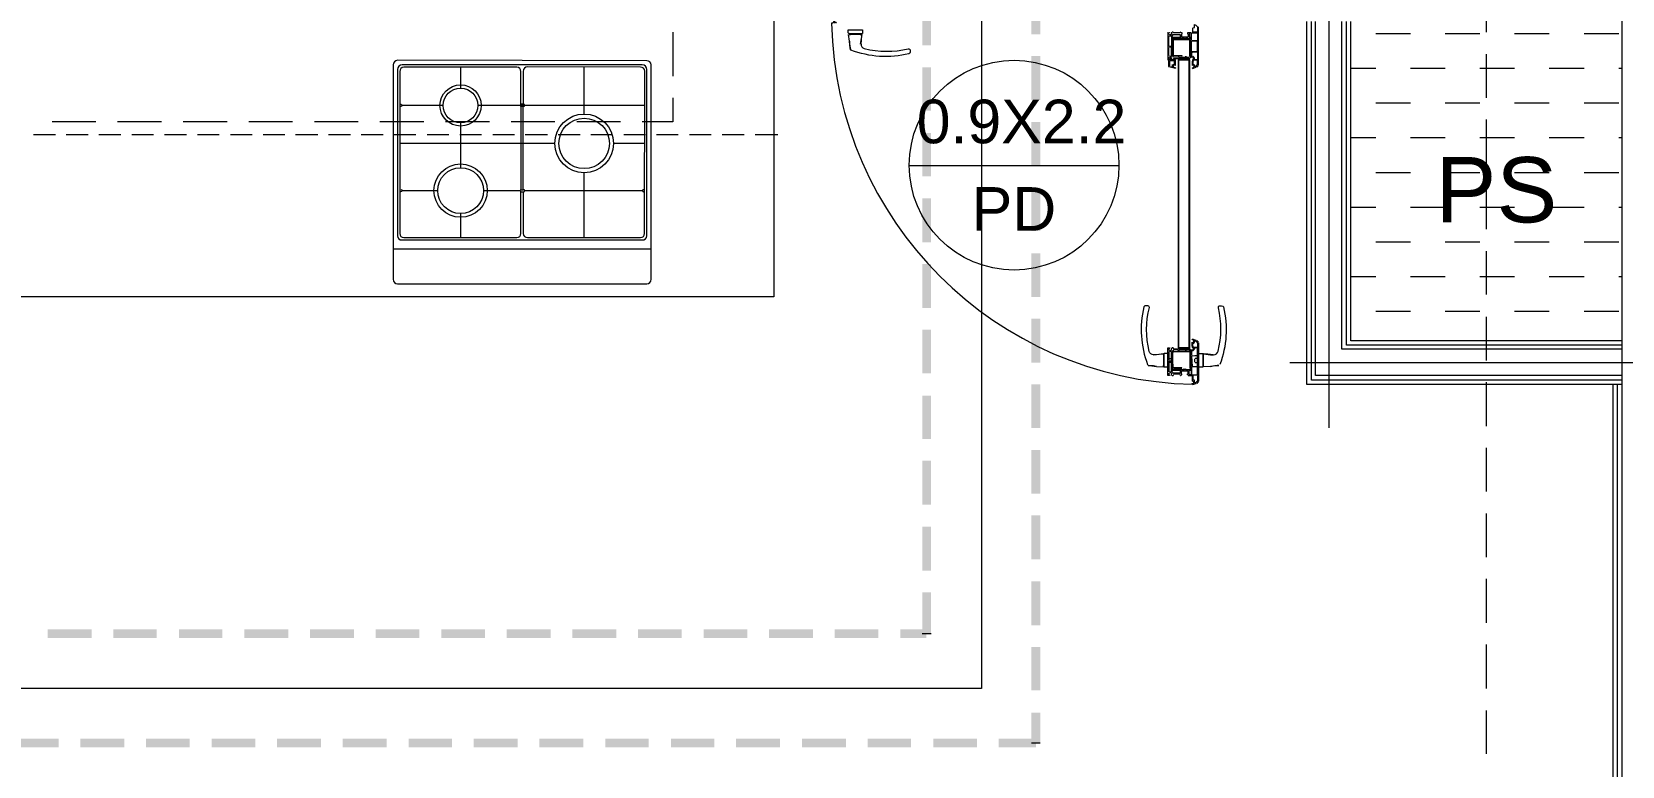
# Model space of a CAD drawing. Header units: millimetres. Extents: x 906 to 41302, y 848 to 28850.
# Drawn here: x 15988 to 19625, y 16279 to 17957 of the extents above; entities that cross this region are included whole.
import ezdxf

# ---------------------------------------------------------------- set-up
doc = ezdxf.new("R2010")
doc.units = ezdxf.units.MM
for name, color, linetype in [('PDF_A-FLOR-GRID', 7, 'Continuous'), ('PDF_A-WIN-IDEN', 7, 'Continuous'), ('PDF_X-단위세대$및$주동평면도$A-DOOR', 7, 'Continuous'), ('PDF_X-단위세대$및$주동평면도$A-FIN-INSL', 7, 'Continuous'), ('PDF_X-단위세대$및$주동평면도$A-FIN-INSL-HID', 7, 'Continuous'), ('PDF_X-단위세대$및$주동평면도$A-FLOR-FURN-FIX', 7, 'Continuous'), ('PDF_X-단위세대$및$주동평면도$A-ST-AXIS-CEN', 7, 'Continuous'), ('PDF_X-단위세대$및$주동평면도$A-ST-AXIS-CEN-SUB', 7, 'Continuous'), ('PDF_X-단위세대$및$주동평면도$A-WALL-DRY', 7, 'Continuous'), ('PDF_문자', 7, 'Continuous')]:
    doc.layers.add(name, color=color, linetype=linetype)
doc.styles.add('PDF Arial', font='arial.ttf')

msp = doc.modelspace()

# ---------------------------------------------------------------- linework, layer by layer
at = {"layer": 'PDF_A-FLOR-GRID', "lineweight": 5}
for points in [[(19061.7, 17953.6), (19141, 17953.6)], [(19220.4, 17953.6), (19299.8, 17953.6)], [(19379.2, 17953.6), (19458.5, 17953.6)], [(19537.9, 17953.6), (19617.3, 17953.6)], [(19004.5, 17874.2), (19061.7, 17874.2)], [(19141, 17874.2), (19220.4, 17874.2)], [(19299.8, 17874.2), (19379.2, 17874.2)], [(19458.5, 17874.2), (19537.9, 17874.2)], [(19617.3, 17874.2), (19624.7, 17874.2)], [(19061.7, 17794.8), (19141, 17794.8)], [(19220.4, 17794.8), (19299.8, 17794.8)], [(19379.2, 17794.8), (19458.5, 17794.8)], [(19537.9, 17794.8), (19617.3, 17794.8)], [(19004.5, 17715.5), (19061.7, 17715.5)], [(19141, 17715.5), (19220.4, 17715.5)], [(19299.8, 17715.5), (19379.2, 17715.5)], [(19458.5, 17715.5), (19537.9, 17715.5)], [(19617.3, 17715.5), (19624.7, 17715.5)], [(19061.7, 17636.1), (19141, 17636.1)], [(19220.4, 17636.1), (19299.8, 17636.1)], [(19379.2, 17636.1), (19458.5, 17636.1)], [(19537.9, 17636.1), (19617.3, 17636.1)], [(19004.5, 17556.7), (19061.7, 17556.7)], [(19141, 17556.7), (19220.4, 17556.7)], [(19299.8, 17556.7), (19379.2, 17556.7)], [(19458.5, 17556.7), (19537.9, 17556.7)], [(19617.3, 17556.7), (19624.7, 17556.7)], [(19061.7, 17477.3), (19141, 17477.3)], [(19220.4, 17477.3), (19299.8, 17477.3)], [(19379.2, 17477.3), (19458.5, 17477.3)], [(19537.9, 17477.3), (19617.3, 17477.3)], [(19004.5, 17398), (19061.7, 17398)], [(19141, 17398), (19220.4, 17398)], [(19299.8, 17398), (19379.2, 17398)], [(19458.5, 17398), (19537.9, 17398)], [(19617.3, 17398), (19624.7, 17398)], [(19061.7, 17318.6), (19141, 17318.6)], [(19220.4, 17318.6), (19299.8, 17318.6)], [(19379.2, 17318.6), (19458.5, 17318.6)], [(19537.9, 17318.6), (19617.3, 17318.6)]]:
    msp.add_lwpolyline(points, dxfattribs=at)
at = {"layer": 'PDF_A-WIN-IDEN', "lineweight": 13}
msp.add_lwpolyline([(17993.8, 17652), (18474.3, 17652)], dxfattribs=at)
msp.add_circle((18234.6, 17652.5), 239.7, dxfattribs=at)
at = {"layer": 'PDF_X-단위세대$및$주동평면도$A-DOOR', "lineweight": 5}
for points in [[(17826.6, 17979), (17828.7, 17977.9), (17828.7, 17977.9), (17827.6, 17977.9), (17826.6, 17977.9), (17824.5, 17979), (17822.3, 17976.9), (17824.5, 17979), (17825.1, 17980, 0.1084), (17821.3, 17980), (17822.3, 17981.1), (17821.3, 17979), (17819.2, 17976.9), (17817.1, 17976.9, 0.400381), (18642.8, 17151.6)], [(17884.8, 17929.7, 0.373567), (17892.1, 17919.2, 0.120468), (17992.4, 17918.5, -0.496768), (17997, 17914.4), (17997, 17910.2, -0.337816), (17994.1, 17907.1, -0.152184), (17861.4, 17915.5, -0.281934), (17860.5, 17916.9)]]:
    msp.add_lwpolyline(points, format="xyb", dxfattribs=at)
at = {"layer": 'PDF_X-단위세대$및$주동평면도$A-DOOR', "lineweight": 9}
for points in [[(18644.7, 17967.3), (18646.8, 17967.3), (18646.8, 17973.7), (18650, 17972.6), (18654.2, 17968.4), (18654.2, 17956.8), (18644.7, 17956.8)], [(18656.3, 17881.6), (18656.3, 17968.4)], [(18586.5, 17956.8), (18586.5, 17956.8)], [(18588.6, 17951.5), (18588.6, 17954.6)], [(18588.6, 17954.6), (18588.6, 17954.6)], [(18588.6, 17951.5), (18588.6, 17951.5)], [(18588.6, 17923.9), (18588.6, 17948.3)], [(18588.6, 17948.3), (18588.6, 17948.3)], [(18589.6, 17956.8), (18589.6, 17956.8)], [(18589.6, 17955.7), (18589.6, 17955.7)], [(18589.6, 17955.7), (18589.6, 17955.7)], [(18589.6, 17954.6), (18589.6, 17954.6)], [(18589.6, 17951.5), (18589.6, 17951.5)], [(18594.9, 17950.4), (18589.6, 17950.4)], [(18589.6, 17950.4), (18589.6, 17950.4)], [(18589.6, 17948.3), (18594.9, 17948.3), (18594.9, 17923.9), (18589.6, 17923.9)], [(18589.6, 17948.3), (18589.6, 17948.3)], [(18590.7, 17955.7), (18590.7, 17956.8)], [(18590.7, 17956.8), (18590.7, 17956.8)], [(18590.7, 17955.7), (18590.7, 17955.7)], [(18594.9, 17956.8), (18593.9, 17953.6), (18594.9, 17953.6)], [(18593.9, 17953.6), (18593.9, 17953.6)], [(18594.9, 17956.8), (18594.9, 17956.8)], [(18594.9, 17953.6), (18594.9, 17953.6)], [(18594.9, 17952.5), (18594.9, 17952.5)], [(18594.9, 17951.5), (18594.9, 17951.5)], [(18594.9, 17950.4), (18594.9, 17950.4)], [(18594.9, 17948.3), (18594.9, 17948.3)], [(18598.1, 17956.8), (18596, 17956.8)], [(18596, 17956.8), (18596, 17956.8)], [(18596, 17952.5), (18596, 17951.5)], [(18596, 17952.5), (18596, 17952.5)], [(18596, 17951.5), (18596, 17951.5)], [(18596, 17948.3), (18596, 17948.3)], [(18596, 17944.1), (18596, 17944.1)], [(18596, 17943), (18596, 17943)], [(18597, 17938.8), (18597, 17938.8)], [(18598.1, 17956.8), (18598.1, 17956.8)], [(18598.1, 17951.5), (18598.1, 17951.5)], [(18598.1, 17938.8), (18598.1, 17938.8)], [(18614, 17956.8), (18614, 17954.6), (18599.2, 17954.6), (18599.2, 17956.8)], [(18599.2, 17956.8), (18599.2, 17956.8)], [(18599.2, 17954.6), (18599.2, 17954.6)], [(18599.2, 17939.8), (18599.2, 17939.8)], [(18599.2, 17938.8), (18599.2, 17938.8)], [(18601.3, 17943), (18601.3, 17943)], [(18602.3, 17940.9), (18602.3, 17940.9)], [(18603.4, 17943), (18603.4, 17943)], [(18614, 17956.8), (18614, 17956.8)], [(18614, 17954.6), (18614, 17954.6)], [(18614, 17951.5), (18614, 17951.5)], [(18614, 17945.1), (18614, 17945.1)], [(18614, 17944.1), (18614, 17944.1)], [(18616.1, 17956.8), (18615, 17956.8)], [(18615, 17956.8), (18615, 17956.8)], [(18616.1, 17956.8), (18616.1, 17956.8)], [(18617.2, 17956.8), (18617.2, 17954.6), (18618.2, 17954.6), (18618.2, 17952.5), (18617.2, 17952.5), (18617.2, 17946.2), (18632, 17946.2)], [(18617.2, 17956.8), (18617.2, 17956.8)], [(18617.2, 17954.6), (18617.2, 17954.6)], [(18617.2, 17952.5), (18617.2, 17952.5)], [(18617.2, 17946.2), (18617.2, 17946.2)], [(18618.2, 17954.6), (18618.2, 17954.6)], [(18618.2, 17952.5), (18618.2, 17952.5)], [(18621.4, 17943), (18621.4, 17943)], [(18622.4, 17943), (18622.4, 17943)], [(18622.4, 17940.9), (18622.4, 17940.9)], [(18623.5, 17943), (18623.5, 17943)], [(18623.5, 17940.9), (18623.5, 17940.9)], [(18624.6, 17943), (18624.6, 17943)], [(18625.6, 17943), (18625.6, 17943)], [(18625.6, 17940.9), (18625.6, 17940.9)], [(18626.7, 17940.9), (18626.7, 17940.9)], [(18627.7, 17943), (18627.7, 17943)], [(18632, 17954.6), (18630.9, 17954.6), (18630.9, 17952.5), (18632, 17952.5)], [(18630.9, 17954.6), (18630.9, 17954.6)], [(18630.9, 17952.5), (18630.9, 17952.5)], [(18632, 17954.6), (18632, 17954.6)], [(18632, 17952.5), (18632, 17952.5)], [(18632, 17946.2), (18632, 17946.2)], [(18633, 17956.8), (18633, 17954.6)], [(18633, 17956.8), (18633, 17956.8)], [(18633, 17954.6), (18633, 17954.6)], [(18633, 17952.5), (18633, 17946.2)], [(18633, 17952.5), (18633, 17952.5)], [(18633, 17946.2), (18633, 17946.2)], [(18639.4, 17945.1), (18639.4, 17954.6), (18635.1, 17954.6), (18635.1, 17945.1)], [(18635.1, 17954.6), (18635.1, 17954.6)], [(18635.1, 17945.1), (18635.1, 17945.1)], [(18639.4, 17944.1), (18635.1, 17944.1)], [(18635.1, 17944.1), (18635.1, 17944.1)], [(18636.2, 17939.8), (18636.2, 17939.8)], [(18636.2, 17938.8), (18636.2, 17938.8)], [(18637.3, 17938.8), (18637.3, 17938.8)], [(18638.3, 17936.6), (18638.3, 17936.6)], [(18638.3, 17936.6), (18638.3, 17936.6)], [(18639.4, 17954.6), (18639.4, 17954.6)], [(18639.4, 17945.1), (18639.4, 17945.1)], [(18639.4, 17944.1), (18639.4, 17944.1)], [(18639.4, 17943), (18639.4, 17943)], [(18639.4, 17937.7), (18639.4, 17937.7)], [(18639.4, 17936.6), (18639.4, 17936.6)], [(18639.4, 17936.6), (18639.4, 17936.6)], [(18639.4, 17936.6), (18639.4, 17936.6)], [(18639.4, 17935.6), (18639.4, 17912.3)], [(18639.4, 17935.6), (18639.4, 17935.6)], [(18640.4, 17937.7), (18640.4, 17954.6)], [(18640.4, 17954.6), (18640.4, 17954.6)], [(18640.4, 17937.7), (18640.4, 17937.7)], [(18640.4, 17912.3), (18640.4, 17935.6)], [(18640.4, 17935.6), (18640.4, 17935.6)], [(18641.5, 17954.6), (18654.2, 17954.6), (18654.2, 17937.7)], [(18641.5, 17954.6), (18641.5, 17954.6)], [(18641.5, 17954.6), (18641.5, 17954.6)], [(18641.5, 17937.7), (18641.5, 17937.7)], [(18654.2, 17936.6), (18641.5, 17936.6)], [(18641.5, 17936.6), (18641.5, 17936.6)], [(18641.5, 17912.3), (18654.2, 17912.3), (18654.2, 17935.6), (18641.5, 17935.6)], [(18641.5, 17935.6), (18641.5, 17935.6)], [(18643.6, 17956.8), (18643.6, 17966.3)], [(18643.6, 17956.8), (18643.6, 17956.8)], [(18644.7, 17956.8), (18644.7, 17956.8)], [(18654.2, 17956.8), (18654.2, 17956.8)], [(18654.2, 17954.6), (18654.2, 17954.6)], [(18654.2, 17937.7), (18654.2, 17937.7)], [(18654.2, 17936.6), (18654.2, 17936.6)], [(18654.2, 17935.6), (18654.2, 17935.6)], [(18588.6, 17923.9), (18588.6, 17923.9)], [(18588.6, 17902.8), (18588.6, 17921.8)], [(18588.6, 17921.8), (18588.6, 17921.8)], [(18588.6, 17902.8), (18588.6, 17902.8)], [(18588.6, 17899.6), (18588.6, 17899.6)], [(18588.6, 17895.4), (18588.6, 17895.4)], [(18589.6, 17923.9), (18589.6, 17923.9)], [(18589.6, 17922.9), (18594.9, 17922.9)], [(18589.6, 17922.9), (18589.6, 17922.9)], [(18589.6, 17921.8), (18589.6, 17921.8)], [(18589.6, 17901.7), (18594.9, 17901.7), (18594.9, 17921.8)], [(18589.6, 17902.8), (18589.6, 17902.8)], [(18589.6, 17901.7), (18589.6, 17901.7)], [(18589.6, 17899.6), (18589.6, 17899.6)], [(18589.6, 17895.4), (18589.6, 17895.4)], [(18589.6, 17894.3), (18589.6, 17894.3)], [(18590.7, 17894.3), (18590.7, 17894.3)], [(18593.9, 17899.6), (18593.9, 17899.6)], [(18593.9, 17898.5), (18593.9, 17898.5)], [(18593.9, 17897.5), (18593.9, 17897.5)], [(18593.9, 17897.5), (18593.9, 17897.5)], [(18593.9, 17896.4), (18593.9, 17896.4)], [(18594.9, 17923.9), (18594.9, 17923.9)], [(18594.9, 17923.9), (18594.9, 17923.9)], [(18594.9, 17922.9), (18594.9, 17922.9)], [(18594.9, 17921.8), (18594.9, 17921.8)], [(18594.9, 17901.7), (18594.9, 17901.7)], [(18594.9, 17899.6), (18594.9, 17899.6)], [(18594.9, 17898.5), (18594.9, 17898.5)], [(18594.9, 17898.5), (18594.9, 17898.5)], [(18594.9, 17897.5), (18594.9, 17897.5)], [(18596, 17923.9), (18596, 17923.9)], [(18596, 17922.9), (18596, 17922.9)], [(18596, 17921.8), (18596, 17921.8)], [(18596, 17901.7), (18596, 17901.7)], [(18596, 17898.5), (18596, 17898.5)], [(18596, 17898.5), (18596, 17898.5)], [(18597, 17923.9), (18597, 17923.9)], [(18597, 17922.9), (18597, 17922.9)], [(18597, 17903.8), (18597, 17903.8)], [(18598.1, 17903.8), (18598.1, 17903.8)], [(18598.1, 17898.5), (18598.1, 17898.5)], [(18599.2, 17903.8), (18599.2, 17903.8)], [(18599.2, 17902.8), (18599.2, 17902.8)], [(18599.2, 17901.7), (18599.2, 17901.7)], [(18599.2, 17896.4), (18599.2, 17896.4)], [(18609.7, 17898.5), (18609.7, 17898.5)], [(18610.8, 17901.7), (18610.8, 17901.7)], [(18611.9, 17898.5), (18611.9, 17898.5)], [(18616.1, 17896.4), (18616.1, 17896.4)], [(18617.2, 17896.4), (18617.2, 17896.4)], [(18618.2, 17902.8), (18618.2, 17902.8)], [(18626.7, 17898.5), (18626.7, 17898.5)], [(18627.7, 17901.7), (18627.7, 17901.7)], [(18627.7, 17898.5), (18627.7, 17898.5)], [(18634.1, 17896.4), (18634.1, 17896.4)], [(18635.1, 17898.5), (18635.1, 17898.5)], [(18636.2, 17901.7), (18636.2, 17901.7)], [(18637.3, 17901.7), (18637.3, 17901.7)], [(18637.3, 17897.5), (18637.3, 17897.5)], [(18638.3, 17912.3), (18638.3, 17911.2)], [(18638.3, 17912.3), (18638.3, 17912.3)], [(18638.3, 17911.2), (18638.3, 17911.2)], [(18639.4, 17912.3), (18639.4, 17912.3)], [(18639.4, 17911.2), (18639.4, 17911.2)], [(18639.4, 17901.7), (18639.4, 17901.7)], [(18640.4, 17912.3), (18640.4, 17912.3)], [(18640.4, 17911.2), (18640.4, 17911.2)], [(18640.4, 17901.7), (18640.4, 17901.7)], [(18641.5, 17912.3), (18641.5, 17912.3)], [(18641.5, 17911.2), (18641.5, 17911.2)], [(18643.6, 17896.4), (18643.6, 17896.4)], [(18643.6, 17894.3), (18643.6, 17894.3)], [(18645.7, 17897.5), (18645.7, 17897.5)], [(18654.2, 17912.3), (18654.2, 17912.3)], [(18654.2, 17911.2), (18654.2, 17911.2)], [(18586.5, 17893.3), (18586.5, 17893.3)], [(18587.5, 17893.3), (18587.5, 17893.3)], [(18603.4, 17873.1), (18588.6, 17877.4)], [(18589.6, 17893.3), (18589.6, 17893.3)], [(18589.6, 17893.3), (18589.6, 17893.3)], [(18589.6, 17890.1), (18589.6, 17890.1)], [(18589.6, 17879.5), (18589.6, 17879.5)], [(18590.7, 17893.3), (18590.7, 17893.3)], [(18590.7, 17893.3), (18590.7, 17893.3)], [(18594.9, 17893.3), (18594.9, 17893.3)], [(18601.3, 17883.7), (18601.3, 17891.1), (18594.9, 17891.1)], [(18596, 17893.3), (18596, 17893.3)], [(18597, 17877.4), (18597, 17877.4)], [(18598.1, 17893.3), (18598.1, 17893.3)], [(18598.1, 17893.3), (18598.1, 17893.3)], [(18598.1, 17882.7), (18601.3, 17882.7)], [(18598.1, 17882.7), (18598.1, 17882.7)], [(18599.2, 17893.3), (18599.2, 17893.3)], [(18599.2, 17880.6), (18599.2, 17880.6)], [(18599.2, 17876.3), (18599.2, 17876.3)], [(18601.3, 17883.7), (18601.3, 17883.7)], [(18602.3, 17881.6), (18602.3, 17881.6)], [(18602.3, 17880.6), (18602.3, 17880.6)], [(18602.3, 17880.6), (18602.3, 17880.6)], [(18602.3, 17876.3), (18602.3, 17876.3)], [(18602.3, 17875.3), (18602.3, 17875.3)], [(18602.3, 17875.3), (18602.3, 17875.3)], [(18603.4, 17875.3), (18603.4, 17874.2)], [(18603.4, 17874.2), (18603.4, 17874.2)], [(18641.5, 17889), (18641.5, 17889)], [(18641.5, 17880.6), (18641.5, 17880.6)], [(18641.5, 17875.3), (18641.5, 17874.2)], [(18641.5, 17875.3), (18641.5, 17875.3)], [(18641.5, 17874.2), (18641.5, 17874.2)], [(18642.6, 17880.6), (18642.6, 17880.6)], [(18642.6, 17880.6), (18642.6, 17880.6)], [(18642.6, 17879.5), (18642.6, 17879.5)], [(18642.6, 17876.3), (18642.6, 17876.3)], [(18642.6, 17873.1), (18651, 17876.3)], [(18642.6, 17876.3), (18642.6, 17876.3)], [(18642.6, 17875.3), (18642.6, 17875.3)], [(18642.6, 17874.2), (18642.6, 17874.2)], [(18642.6, 17873.1), (18642.6, 17873.1)], [(18643.6, 17889), (18643.6, 17889)], [(18643.6, 17882.7), (18643.6, 17882.7)], [(18643.6, 17881.6), (18644.7, 17881.6)], [(18643.6, 17881.6), (18643.6, 17881.6)], [(18643.6, 17880.6), (18643.6, 17880.6)], [(18645.7, 17876.3), (18643.6, 17875.3)], [(18643.6, 17875.3), (18643.6, 17875.3)], [(18644.7, 17892.2), (18644.7, 17892.2)], [(18644.7, 17882.7), (18644.7, 17882.7)], [(18644.7, 17881.6), (18644.7, 17881.6)], [(18644.7, 17880.6), (18644.7, 17880.6)], [(18644.7, 17877.4), (18644.7, 17877.4)], [(18645.7, 17893.3), (18645.7, 17893.3)], [(18645.7, 17880.6), (18645.7, 17877.4)], [(18645.7, 17880.6), (18645.7, 17880.6)], [(18645.7, 17877.4), (18645.7, 17877.4)], [(18645.7, 17876.3), (18645.7, 17876.3)], [(18646.8, 17880.6), (18646.8, 17880.6)], [(18646.8, 17877.4), (18646.8, 17877.4)], [(18650, 17877.4), (18650, 17877.4)], [(18651, 17876.3), (18651, 17876.3)], [(18652.1, 17876.3), (18656.3, 17880.6)], [(18652.1, 17876.3), (18652.1, 17876.3)], [(18654.2, 17893.3), (18654.2, 17893.3)], [(18654.2, 17892.2), (18654.2, 17892.2)], [(18654.2, 17891.1), (18654.2, 17891.1)], [(18654.2, 17882.7), (18654.2, 17882.7)], [(18655.3, 17881.6), (18655.3, 17881.6)], [(18656.3, 17881.6), (18656.3, 17881.6)], [(18656.3, 17880.6), (18656.3, 17880.6)], [(18641.5, 17253), (18641.5, 17254)], [(18641.5, 17254), (18641.5, 17254)], [(18641.5, 17253), (18641.5, 17253)], [(18643.6, 17233.9), (18641.5, 17239.2), (18641.5, 17247.7)], [(18641.5, 17247.7), (18641.5, 17247.7)], [(18641.5, 17239.2), (18641.5, 17239.2)], [(18651, 17251.9), (18642.6, 17255.1)], [(18642.6, 17255.1), (18642.6, 17255.1)], [(18642.6, 17254), (18642.6, 17254)], [(18642.6, 17253), (18642.6, 17253)], [(18642.6, 17251.9), (18642.6, 17251.9)], [(18642.6, 17251.9), (18642.6, 17251.9)], [(18642.6, 17248.7), (18642.6, 17248.7)], [(18642.6, 17247.7), (18642.6, 17247.7)], [(18642.6, 17247.7), (18642.6, 17247.7)], [(18645.7, 17247.7), (18645.7, 17251.9), (18643.6, 17253)], [(18643.6, 17253), (18643.6, 17253)], [(18643.6, 17247.7), (18643.6, 17247.7)], [(18643.6, 17246.6), (18644.7, 17246.6)], [(18643.6, 17246.6), (18643.6, 17246.6)], [(18643.6, 17245.6), (18643.6, 17245.6)], [(18643.6, 17239.2), (18643.6, 17239.2)], [(18644.7, 17251.9), (18644.7, 17251.9)], [(18644.7, 17247.7), (18644.7, 17247.7)], [(18644.7, 17246.6), (18644.7, 17246.6)], [(18644.7, 17245.6), (18644.7, 17245.6)], [(18645.7, 17251.9), (18645.7, 17251.9)], [(18645.7, 17247.7), (18645.7, 17247.7)], [(18646.8, 17250.8), (18646.8, 17250.8)], [(18646.8, 17247.7), (18646.8, 17247.7)], [(18650, 17250.8), (18650, 17250.8)], [(18651, 17251.9), (18651, 17251.9)], [(18652.1, 17251.9), (18656.3, 17247.7)], [(18652.1, 17251.9), (18652.1, 17251.9)], [(18654.2, 17245.6), (18654.2, 17245.6)], [(18655.3, 17246.6), (18655.3, 17246.6)], [(18656.3, 17247.7), (18656.3, 17247.7)], [(18656.3, 17246.6), (18656.3, 17159.8)], [(18656.3, 17246.6), (18656.3, 17246.6)], [(18552.6, 17219.1), (18566.4, 17220.2), (18575.9, 17221.2), (18575.9, 17217)], [(18589.6, 17171.5), (18586.5, 17171.5), (18586.5, 17235), (18589.6, 17235)], [(18586.5, 17235), (18586.5, 17235)], [(18586.5, 17210.6), (18593.9, 17210.6)], [(18588.6, 17232.9), (18588.6, 17228.6)], [(18588.6, 17232.9), (18588.6, 17232.9)], [(18588.6, 17228.6), (18588.6, 17228.6)], [(18588.6, 17226.5), (18588.6, 17206.4)], [(18588.6, 17226.5), (18588.6, 17226.5)], [(18588.6, 17206.4), (18588.6, 17206.4)], [(18588.6, 17204.3), (18588.6, 17179.9)], [(18588.6, 17204.3), (18588.6, 17204.3)], [(18589.6, 17235), (18589.6, 17235)], [(18589.6, 17232.9), (18589.6, 17233.9)], [(18589.6, 17233.9), (18589.6, 17233.9)], [(18589.6, 17232.9), (18589.6, 17232.9)], [(18589.6, 17228.6), (18594.9, 17228.6)], [(18589.6, 17228.6), (18589.6, 17228.6)], [(18594.9, 17206.4), (18594.9, 17226.5), (18589.6, 17226.5)], [(18589.6, 17226.5), (18589.6, 17226.5)], [(18589.6, 17206.4), (18589.6, 17206.4)], [(18589.6, 17205.3), (18594.9, 17205.3)], [(18589.6, 17205.3), (18589.6, 17205.3)], [(18589.6, 17179.9), (18594.9, 17179.9), (18594.9, 17204.3), (18589.6, 17204.3)], [(18589.6, 17204.3), (18589.6, 17204.3)], [(18589.6, 17204.3), (18589.6, 17204.3)], [(18590.7, 17235), (18590.7, 17233.9)], [(18590.7, 17235), (18590.7, 17235)], [(18590.7, 17233.9), (18590.7, 17233.9)], [(18594.9, 17235), (18593.9, 17230.7), (18594.9, 17230.7)], [(18593.9, 17230.7), (18593.9, 17230.7)], [(18593.9, 17209.6), (18593.9, 17209.6)], [(18594.9, 17235), (18594.9, 17235)], [(18594.9, 17230.7), (18594.9, 17230.7)], [(18594.9, 17229.7), (18594.9, 17229.7)], [(18594.9, 17229.7), (18594.9, 17229.7)], [(18594.9, 17228.6), (18594.9, 17228.6)], [(18594.9, 17226.5), (18594.9, 17226.5)], [(18594.9, 17202.2), (18594.9, 17203.2), (18594.9, 17208.5), (18594.9, 17209.6)], [(18594.9, 17206.4), (18594.9, 17206.4)], [(18594.9, 17205.3), (18594.9, 17205.3)], [(18594.9, 17204.3), (18594.9, 17204.3)], [(18598.1, 17235), (18596, 17235)], [(18596, 17235), (18596, 17235)], [(18596, 17229.7), (18596, 17229.7)], [(18596, 17229.7), (18596, 17229.7)], [(18596, 17226.5), (18596, 17226.5)], [(18596, 17206.4), (18596, 17206.4)], [(18596, 17205.3), (18596, 17205.3)], [(18596, 17204.3), (18596, 17204.3)], [(18597, 17224.4), (18597, 17224.4)], [(18597, 17205.3), (18597, 17205.3)], [(18597, 17204.3), (18597, 17204.3)], [(18598.1, 17235), (18598.1, 17235)], [(18598.1, 17229.7), (18598.1, 17229.7)], [(18598.1, 17224.4), (18598.1, 17224.4)], [(18599.2, 17235), (18599.2, 17235)], [(18599.2, 17232.9), (18599.2, 17232.9)], [(18599.2, 17231.8), (18599.2, 17231.8)], [(18599.2, 17226.5), (18599.2, 17226.5)], [(18599.2, 17225.4), (18599.2, 17225.4)], [(18599.2, 17224.4), (18599.2, 17224.4)], [(18609.7, 17229.7), (18609.7, 17229.7)], [(18610.8, 17227.6), (18610.8, 17227.6)], [(18611.9, 17229.7), (18611.9, 17229.7)], [(18616.1, 17231.8), (18616.1, 17231.8)], [(18617.2, 17231.8), (18617.2, 17231.8)], [(18626.7, 17229.7), (18626.7, 17229.7)], [(18627.7, 17229.7), (18627.7, 17229.7)], [(18627.7, 17227.6), (18627.7, 17227.6)], [(18634.1, 17231.8), (18634.1, 17231.8)], [(18635.1, 17229.7), (18635.1, 17229.7)], [(18636.2, 17226.5), (18636.2, 17226.5)], [(18636.2, 17225.4), (18636.2, 17225.4)], [(18636.2, 17224.4), (18636.2, 17224.4)], [(18637.3, 17230.7), (18637.3, 17230.7)], [(18637.3, 17224.4), (18637.3, 17224.4)], [(18638.3, 17217), (18638.3, 17217)], [(18638.3, 17215.9), (18638.3, 17215.9)], [(18639.4, 17227.6), (18639.4, 17227.6)], [(18639.4, 17217), (18639.4, 17217)], [(18639.4, 17215.9), (18639.4, 17215.9)], [(18640.4, 17227.6), (18640.4, 17227.6)], [(18640.4, 17218), (18640.4, 17218)], [(18640.4, 17215.9), (18640.4, 17215.9)], [(18641.5, 17218), (18641.5, 17218)], [(18641.5, 17217), (18641.5, 17217)], [(18641.5, 17215.9), (18641.5, 17215.9)], [(18643.6, 17233.9), (18643.6, 17233.9)], [(18643.6, 17231.8), (18643.6, 17231.8)], [(18644.7, 17236), (18644.7, 17236)], [(18645.7, 17235), (18645.7, 17235)], [(18645.7, 17230.7), (18645.7, 17230.7)], [(18647.8, 17202.2), (18647.8, 17203.2), (18647.8, 17208.5), (18647.8, 17209.6)], [(18656.3, 17210.6), (18648.9, 17210.6)], [(18648.9, 17209.6), (18648.9, 17209.6)], [(18654.2, 17237.1), (18654.2, 17237.1)], [(18654.2, 17237.1), (18654.2, 17237.1)], [(18654.2, 17236), (18654.2, 17236)], [(18654.2, 17235), (18654.2, 17235)], [(18654.2, 17218), (18654.2, 17218)], [(18654.2, 17217), (18654.2, 17217)], [(18654.2, 17215.9), (18654.2, 17215.9)], [(18666.9, 17194.8), (18666.9, 17217)], [(18560, 17192.6), (18553.7, 17193.7), (18541, 17194.8), (18544.1, 17194.8), (18560, 17192.6), (18575.9, 17191.6), (18575.9, 17194.8)], [(18575.9, 17191.6), (18575.9, 17194.8), (18576.9, 17194.8)], [(18575.9, 17191.6), (18575.9, 17191.6)], [(18575.9, 17191.6), (18575.9, 17191.6)], [(18593.9, 17201.1), (18586.5, 17201.1)], [(18586.5, 17171.5), (18586.5, 17171.5)], [(18588.6, 17179.9), (18588.6, 17179.9)], [(18588.6, 17176.8), (18588.6, 17173.6)], [(18588.6, 17176.8), (18588.6, 17176.8)], [(18588.6, 17173.6), (18588.6, 17173.6)], [(18589.6, 17179.9), (18589.6, 17179.9)], [(18594.9, 17177.8), (18589.6, 17177.8)], [(18589.6, 17177.8), (18589.6, 17177.8)], [(18589.6, 17176.8), (18589.6, 17176.8)], [(18589.6, 17172.5), (18589.6, 17173.6)], [(18589.6, 17173.6), (18589.6, 17173.6)], [(18589.6, 17172.5), (18589.6, 17172.5)], [(18589.6, 17171.5), (18589.6, 17171.5)], [(18590.7, 17172.5), (18590.7, 17171.5)], [(18590.7, 17172.5), (18590.7, 17172.5)], [(18590.7, 17171.5), (18590.7, 17171.5)], [(18593.9, 17202.2), (18593.9, 17202.2)], [(18594.9, 17174.6), (18593.9, 17174.6), (18594.9, 17171.5)], [(18593.9, 17174.6), (18593.9, 17174.6)], [(18594.9, 17179.9), (18594.9, 17179.9)], [(18594.9, 17177.8), (18594.9, 17177.8)], [(18594.9, 17176.8), (18594.9, 17176.8)], [(18594.9, 17175.7), (18594.9, 17175.7)], [(18594.9, 17174.6), (18594.9, 17174.6)], [(18594.9, 17171.5), (18594.9, 17171.5)], [(18596, 17185.2), (18596, 17185.2)], [(18596, 17184.2), (18596, 17184.2)], [(18596, 17179.9), (18596, 17179.9)], [(18596, 17175.7), (18596, 17176.8)], [(18596, 17176.8), (18596, 17176.8)], [(18596, 17175.7), (18596, 17175.7)], [(18596, 17171.5), (18598.1, 17171.5)], [(18596, 17171.5), (18596, 17171.5)], [(18597, 17189.5), (18597, 17189.5)], [(18598.1, 17189.5), (18598.1, 17189.5)], [(18598.1, 17176.8), (18598.1, 17176.8)], [(18598.1, 17171.5), (18598.1, 17171.5)], [(18599.2, 17189.5), (18599.2, 17189.5)], [(18599.2, 17188.4), (18599.2, 17188.4)], [(18614, 17174.6), (18599.2, 17174.6)], [(18599.2, 17174.6), (18599.2, 17174.6)], [(18599.2, 17171.5), (18599.2, 17173.6)], [(18599.2, 17173.6), (18599.2, 17173.6)], [(18599.2, 17171.5), (18599.2, 17171.5)], [(18601.3, 17185.2), (18601.3, 17185.2)], [(18602.3, 17187.3), (18602.3, 17187.3)], [(18603.4, 17185.2), (18603.4, 17185.2)], [(18614, 17184.2), (18614, 17184.2)], [(18614, 17176.8), (18614, 17176.8)], [(18614, 17174.6), (18614, 17174.6)], [(18614, 17173.6), (18614, 17171.5)], [(18614, 17173.6), (18614, 17173.6)], [(18614, 17171.5), (18614, 17171.5)], [(18615, 17171.5), (18616.1, 17171.5)], [(18615, 17171.5), (18615, 17171.5)], [(18616.1, 17171.5), (18616.1, 17171.5)], [(18617.2, 17171.5), (18617.2, 17173.6), (18618.2, 17173.6), (18618.2, 17175.7), (18617.2, 17175.7), (18617.2, 17182.1), (18632, 17182.1)], [(18617.2, 17182.1), (18617.2, 17182.1)], [(18617.2, 17175.7), (18617.2, 17175.7)], [(18617.2, 17173.6), (18617.2, 17173.6)], [(18617.2, 17171.5), (18617.2, 17171.5)], [(18618.2, 17189.5), (18618.2, 17189.5)], [(18618.2, 17175.7), (18618.2, 17175.7)], [(18618.2, 17173.6), (18618.2, 17173.6)], [(18621.4, 17185.2), (18621.4, 17185.2)], [(18622.4, 17187.3), (18622.4, 17187.3)], [(18622.4, 17185.2), (18622.4, 17185.2)], [(18623.5, 17187.3), (18623.5, 17187.3)], [(18623.5, 17185.2), (18623.5, 17185.2)], [(18624.6, 17185.2), (18624.6, 17185.2)], [(18625.6, 17187.3), (18625.6, 17187.3)], [(18625.6, 17185.2), (18625.6, 17185.2)], [(18626.7, 17187.3), (18626.7, 17187.3)], [(18627.7, 17185.2), (18627.7, 17185.2)], [(18632, 17173.6), (18630.9, 17173.6), (18630.9, 17175.7), (18632, 17175.7)], [(18630.9, 17175.7), (18630.9, 17175.7)], [(18630.9, 17173.6), (18630.9, 17173.6)], [(18632, 17182.1), (18632, 17182.1)], [(18632, 17175.7), (18632, 17175.7)], [(18632, 17173.6), (18632, 17173.6)], [(18633, 17175.7), (18633, 17182.1)], [(18633, 17182.1), (18633, 17182.1)], [(18633, 17175.7), (18633, 17175.7)], [(18633, 17173.6), (18633, 17171.5), (18641.5, 17171.5)], [(18633, 17173.6), (18633, 17173.6)], [(18633, 17171.5), (18633, 17171.5)], [(18635.1, 17184.2), (18635.1, 17184.2)], [(18635.1, 17173.6), (18635.1, 17173.6)], [(18636.2, 17188.4), (18636.2, 17188.4)], [(18637.3, 17188.4), (18637.3, 17188.4)], [(18638.3, 17191.6), (18638.3, 17191.6)], [(18638.3, 17191.6), (18638.3, 17191.6)], [(18639.4, 17192.6), (18639.4, 17192.6)], [(18639.4, 17191.6), (18639.4, 17191.6)], [(18639.4, 17191.6), (18639.4, 17191.6)], [(18639.4, 17185.2), (18639.4, 17185.2)], [(18639.4, 17184.2), (18639.4, 17184.2)], [(18639.4, 17173.6), (18639.4, 17173.6)], [(18640.4, 17192.6), (18640.4, 17192.6)], [(18640.4, 17190.5), (18640.4, 17173.6)], [(18640.4, 17190.5), (18640.4, 17190.5)], [(18640.4, 17173.6), (18640.4, 17173.6)], [(18641.5, 17192.6), (18641.5, 17192.6)], [(18654.2, 17191.6), (18641.5, 17191.6)], [(18641.5, 17191.6), (18641.5, 17191.6)], [(18641.5, 17173.6), (18654.2, 17173.6), (18654.2, 17190.5)], [(18641.5, 17190.5), (18641.5, 17190.5)], [(18641.5, 17173.6), (18641.5, 17173.6)], [(18641.5, 17171.5), (18641.5, 17171.5)], [(18641.5, 17170.4), (18641.5, 17158.8)], [(18641.5, 17170.4), (18641.5, 17170.4)], [(18643.6, 17171.5), (18643.6, 17161.9)], [(18643.6, 17171.5), (18643.6, 17171.5)], [(18654.2, 17172.5), (18644.7, 17172.5)], [(18644.7, 17172.5), (18644.7, 17172.5)], [(18654.2, 17171.5), (18654.2, 17159.8), (18650, 17155.6), (18646.8, 17154.5), (18646.8, 17160.9), (18644.7, 17160.9)], [(18644.7, 17171.5), (18644.7, 17171.5)], [(18648.9, 17202.2), (18648.9, 17202.2)], [(18648.9, 17201.1), (18656.3, 17201.1)], [(18654.2, 17192.6), (18654.2, 17192.6)], [(18654.2, 17191.6), (18654.2, 17191.6)], [(18654.2, 17190.5), (18654.2, 17190.5)], [(18654.2, 17173.6), (18654.2, 17173.6)], [(18654.2, 17173.6), (18654.2, 17173.6)], [(18654.2, 17172.5), (18654.2, 17172.5)], [(18654.2, 17171.5), (18654.2, 17171.5)], [(18683.8, 17192.6), (18690.2, 17193.7), (18702.9, 17194.8), (18698.6, 17194.8), (18683.8, 17192.6), (18668, 17191.6)], [(18668, 17191.6), (18668, 17191.6)], [(18668, 17191.6), (18668, 17191.6)], [(18668, 17191.6), (18668, 17191.6)], [(18641.5, 17158.8), (18641.5, 17158.8)], [(18641.5, 17151.4), (18641.5, 17153.5)], [(18641.5, 17153.5), (18641.5, 17153.5)], [(18641.5, 17151.4), (18641.5, 17151.4)], [(18642.6, 17158.8), (18642.6, 17157.7)], [(18642.6, 17158.8), (18642.6, 17158.8)], [(18642.6, 17157.7), (18642.6, 17157.7)], [(18642.6, 17153.5), (18642.6, 17154.5)], [(18642.6, 17154.5), (18642.6, 17154.5)], [(18642.6, 17151.4), (18651, 17153.5)], [(18642.6, 17153.5), (18642.6, 17153.5)], [(18642.6, 17151.4), (18642.6, 17151.4)], [(18643.6, 17161.9), (18643.6, 17161.9)], [(18643.6, 17158.8), (18644.7, 17158.8)], [(18643.6, 17153.5), (18645.7, 17154.5), (18645.7, 17158.8)], [(18643.6, 17158.8), (18643.6, 17158.8)], [(18643.6, 17153.5), (18643.6, 17153.5)], [(18644.7, 17161.9), (18644.7, 17161.9)], [(18644.7, 17160.9), (18644.7, 17160.9)], [(18644.7, 17158.8), (18644.7, 17158.8)], [(18644.7, 17154.5), (18644.7, 17154.5)], [(18645.7, 17158.8), (18645.7, 17158.8)], [(18645.7, 17154.5), (18645.7, 17154.5)], [(18646.8, 17160.9), (18646.8, 17160.9)], [(18646.8, 17154.5), (18646.8, 17154.5)], [(18650, 17155.6), (18650, 17155.6)], [(18651, 17154.5), (18651, 17154.5)], [(18651, 17153.5), (18651, 17153.5)], [(18656.3, 17158.8), (18652.1, 17153.5)], [(18652.1, 17153.5), (18652.1, 17153.5)], [(18654.2, 17159.8), (18654.2, 17159.8)], [(18655.3, 17159.8), (18655.3, 17159.8)], [(18656.3, 17159.8), (18656.3, 17159.8)], [(18656.3, 17158.8), (18656.3, 17158.8)]]:
    msp.add_lwpolyline(points, dxfattribs=at)
at = {"layer": 'PDF_X-단위세대$및$주동평면도$A-DOOR', "lineweight": 5}
msp.add_lwpolyline([(17885.8, 17952.5), (17857.8, 17953.6, -0.414215), (17855.2, 17954.6), (17855.2, 17962), (17888, 17962), (17888, 17954.6, -0.414215)], format="xyb", close=True, dxfattribs=at)
for points in [[(17858.3, 17935.6), (17858.3, 17929.2), (17860.4, 17916.5), (17859.4, 17919.7), (17858.3, 17935.6), (17856.2, 17951.5)], [(17856.2, 17951.5), (17856.2, 17951.5)], [(17857.3, 17951.5), (17860.4, 17951.5)], [(17857.3, 17951.5), (17857.3, 17951.5)], [(17882.7, 17951.5), (17885.8, 17951.5), (17884.8, 17935.6), (17883.7, 17929.2), (17885.8, 17941.9), (17886.9, 17951.5)]]:
    msp.add_lwpolyline(points, dxfattribs=at)
msp.add_lwpolyline([(17860.4, 17952.5), (17882.7, 17952.5), (17882.7, 17951.5), (17860.4, 17951.5)], close=True, dxfattribs=at)
at = {"layer": 'PDF_X-단위세대$및$주동평면도$A-DOOR', "lineweight": 9}
for points in [[(18586.5, 17956.8), (18586.5, 17893.3), (18589.6, 17893.3), (18588.6, 17893.3), (18587.5, 17893.3), (18587.5, 17878.4, 0.363981), (18589.6, 17878.4), (18597, 17877.4), (18597, 17882.7)], [(18596.6, 17948.5, 0.326664), (18598.1, 17951.5), (18614, 17951.5), (18614, 17944.1), (18596, 17944.1), (18596.6, 17948.5)], [(18635.1, 17898.5), (18627.7, 17898.5), (18627.7, 17901.7), (18626.7, 17898.5), (18611.9, 17898.5), (18610.8, 17901.7), (18609.7, 17898.5), (18599.2, 17899.1, 0.326664), (18596, 17901.7), (18596, 17922.9), (18597, 17923.9), (18596, 17923.9), (18596, 17943), (18601.3, 17943), (18602.3, 17940.9), (18603.4, 17943), (18622.4, 17943), (18622.4, 17940.9), (18623.5, 17940.9), (18624.6, 17943), (18625.6, 17943), (18625.6, 17940.9), (18626.7, 17940.9), (18627.7, 17943), (18639.4, 17943), (18639.4, 17937.7)], [(18599.2, 17902.8), (18618.2, 17902.8), (18618.2, 17901.7), (18599.7, 17902.8, -0.414215), (18597, 17903.8), (18597, 17938.8, -0.414215), (18599.2, 17939.8), (18636.2, 17939.8, -0.414215), (18637.3, 17938.8), (18637.3, 17901.7), (18636.2, 17901.7), (18636.2, 17938.8), (18598.1, 17938.8), (18598.1, 17903.8)], [(18602.3, 17876.3), (18602.3, 17875.3), (18599.2, 17876.3), (18599.2, 17881.6), (18602.3, 17881.6), (18603.4, 17880.6), (18603.4, 17893.3), (18594.9, 17893.3), (18593.9, 17894.3), (18592.8, 17897, -0.238117), (18590.7, 17893.3), (18589.6, 17894.3), (18588.6, 17895.4), (18589.6, 17899.6), (18594.9, 17899.6, 0.414215), (18591.8, 17897.5), (18591.8, 17896.4)], [(18594.9, 17897.5), (18593.9, 17897.5), (18594.9, 17893.3, -0.217441), (18593.5, 17893.1, -0.290021), (18589.6, 17890.1), (18589.6, 17879.5)], [(18596, 17893.3), (18599.2, 17893.3), (18599.2, 17896.4), (18616.1, 17896.4), (18617.2, 17896.4), (18634.1, 17896.4, 0.174777), (18637.9, 17898.8, -0.515162), (18644.3, 17897.5, -0.217671), (18643.6, 17894.3), (18641.5, 17889), (18641.5, 17880.6)], [(18639.4, 17911.2), (18639.4, 17901.7, 0.21556), (18636.3, 17899.4)], [(18647.3, 17893.5, 0.217517), (18646.2, 17898.4, 0.260906), (18640.4, 17901.7), (18641.5, 17911.2), (18654.2, 17911.2), (18654.2, 17893.3), (18645.7, 17893.3)], [(18654.2, 17892.2), (18644.7, 17892.2), (18643.6, 17889), (18643.6, 17882.7), (18645.2, 17882.7, -0.414215), (18646.8, 17880.6), (18646.8, 17877.4), (18650, 17877.4), (18654.2, 17882.7), (18654.2, 17892.2)], [(18535, 17331.3, 0.337816), (18531.5, 17328.4, 0.152184), (18539.9, 17196.8, 0.281934), (18541.3, 17195.8)], [(18575.9, 17221.2), (18560, 17219.1), (18553.7, 17219.1, -0.373567), (18543.4, 17226.8, -0.120468), (18543.9, 17327.2, 0.496768), (18538.8, 17331.3), (18533.5, 17331.3)], [(18690.8, 17219.1, 0.373567), (18701.2, 17227.4, 0.120468), (18701.9, 17326.7, -0.496768), (18705, 17331.3), (18709.2, 17331.3, -0.337816), (18713.4, 17328.4, -0.152184), (18704.9, 17196.8)], [(18654.2, 17236), (18644.7, 17236), (18643.6, 17239.2), (18643.6, 17245.6), (18644.7, 17245.6, 0.414215), (18646.8, 17247.7), (18646.8, 17250.8), (18650, 17250.8), (18654.2, 17245.6), (18654.2, 17236)], [(18586.5, 17222.3), (18579.1, 17222.3, 0.414215), (18576.9, 17220.2), (18576.9, 17192.6, 0.414215), (18579.6, 17191.6)], [(18638.3, 17215.9), (18639.4, 17217), (18640.5, 17227.6, -0.215587), (18635.1, 17229.7), (18627.7, 17229.7), (18627.7, 17227.6), (18626.7, 17229.7), (18611.9, 17229.7), (18610.8, 17227.6), (18609.7, 17229.7), (18599.2, 17230.2, -0.326664), (18596, 17226.5), (18596, 17205.3), (18597, 17204.3), (18596, 17204.3), (18596, 17185.2), (18601.3, 17185.2), (18602.3, 17187.3), (18603.4, 17185.2), (18622.4, 17185.2), (18622.4, 17187.3), (18623.5, 17187.3), (18624.6, 17185.2), (18625.6, 17185.2), (18625.6, 17187.3), (18626.7, 17187.3), (18627.7, 17185.2), (18639.4, 17185.2), (18639.4, 17192.6), (18640.4, 17215.9), (18641.5, 17192.6), (18654.2, 17192.6), (18654.2, 17215.9), (18641.5, 17217), (18654.2, 17218), (18654.2, 17235), (18644.4, 17234.5, -0.217668), (18644.3, 17231.8, -0.51519), (18637.9, 17230.4, 0.174775), (18634.1, 17231.8), (18617.2, 17231.8), (18616.1, 17231.8), (18599.2, 17232.9), (18599.2, 17235)], [(18599.2, 17188.4), (18618.2, 17188.4), (18618.2, 17189.5), (18599.2, 17189.5, -0.414215), (18598.1, 17189.5), (18597, 17224.4), (18597, 17189.5)], [(18636.2, 17224.4), (18636.2, 17188.4), (18637.3, 17188.4), (18638.3, 17224.9, 0.414215), (18636.2, 17225.4), (18599.2, 17226.5), (18636.2, 17226.5), (18636.2, 17235)], [(18647.3, 17235.7, -0.217519), (18646.2, 17230.9, -0.260906), (18640.4, 17227.6), (18640.4, 17218)], [(18666.9, 17191.6), (18666.9, 17194.8), (18666.9, 17217), (18666.9, 17220.2), (18666.9, 17193.2, -0.414215), (18664.8, 17190.5), (18656.3, 17190.5), (18656.3, 17222.3), (18664.8, 17222.3, -0.414215), (18666.9, 17220.7)], [(18586.5, 17190.5), (18579.1, 17190.5, -0.414215), (18578, 17193.2)]]:
    msp.add_lwpolyline(points, format="xyb", dxfattribs=at)
for points in [[(18609.7, 17893.3), (18609.7, 17235), (18610.8, 17235), (18610.8, 17893.3)], [(18610.8, 17235), (18610.8, 17893.3), (18635.1, 17893.3), (18635.1, 17235)], [(18610.8, 17893.3), (18610.8, 17235), (18635.1, 17235), (18635.1, 17893.3)], [(18635.1, 17893.3), (18635.1, 17235), (18636.2, 17235), (18636.2, 17893.3)], [(18576.9, 17194.8), (18576.9, 17217), (18575.9, 17217), (18575.9, 17194.8)], [(18668, 17221.2), (18683.8, 17219.1), (18690.2, 17219.1), (18677.5, 17220.2)], [(18639.4, 17184.2), (18639.4, 17173.6), (18635.1, 17173.6), (18635.1, 17184.2)]]:
    msp.add_lwpolyline(points, close=True, dxfattribs=at)
msp.add_lwpolyline([(18596, 17179.9), (18596, 17184.2), (18614, 17184.2), (18614, 17176.8), (18598.1, 17176.8, 0.326664)], format="xyb", close=True, dxfattribs=at)
for centre, radius, start, end in [((18646.3, 17889.5), 4.76, 169.3917, 180.0004), ((18646.3, 17239.7), 4.76, 179.9992, 190.608), ((18599.7, 17224.9), 1.59, 89.9999, 180.0001)]:
    msp.add_arc(centre, radius, start, end, dxfattribs=at)
at = {"layer": 'PDF_X-단위세대$및$주동평면도$A-FIN-INSL', "lineweight": 5}
msp.add_lwpolyline([(23349, 16290.9), (19754.9, 16290.9), (19754.9, 19831.1), (18514.5, 19831.1), (18514.5, 19700.9), (19624.7, 19700.9), (19624.7, 16161.8), (23349, 16161.8)], dxfattribs=at)
at = {"layer": 'PDF_X-단위세대$및$주동평면도$A-FIN-INSL-HID', "lineweight": 5}
for points in [[(19314.6, 17956.8), (19314.6, 18056.2)], [(17454, 17956.8), (17454, 17856.2)], [(19314.6, 17806.5), (19314.6, 17906)], [(17454, 17806.5), (17454, 17751.4), (17384.2, 17751.4)], [(16134.3, 17751.4), (16034.8, 17751.4)], [(16284.6, 17751.4), (16184, 17751.4)], [(16434.9, 17751.4), (16334.3, 17751.4)], [(16584.1, 17751.4), (16484.6, 17751.4)], [(16734.4, 17751.4), (16634.9, 17751.4)], [(16884.7, 17751.4), (16784.1, 17751.4)], [(17034.9, 17751.4), (16934.4, 17751.4)], [(17184.2, 17751.4), (17084.7, 17751.4)], [(17334.5, 17751.4), (17235, 17751.4)], [(19314.6, 17656.2), (19314.6, 17756.7)], [(19314.6, 17505.9), (19314.6, 17606.4)], [(19314.6, 17356.7), (19314.6, 17456.2)], [(19314.6, 17206.4), (19314.6, 17305.9)], [(19314.6, 17056.1), (19314.6, 17156.7)], [(19314.6, 16906.9), (19314.6, 17006.4)], [(19314.6, 16756.6), (19314.6, 16856.1)], [(19314.6, 16606.3), (19314.6, 16706.9)], [(19314.6, 16456), (19314.6, 16556.6)], [(19314.6, 16306.8), (19314.6, 16406.3)]]:
    msp.add_lwpolyline(points, dxfattribs=at)
at = {"layer": 'PDF_X-단위세대$및$주동평면도$A-FLOR-FURN-FIX', "lineweight": 9}
for points in [[(17684.8, 17351.4), (13964.7, 17351.4), (13964.7, 18001.2), (17684.8, 18001.2)], [(17106.9, 17595.9), (17112.2, 17595.9), (17112.2, 17786.4), (17106.9, 17786.4)]]:
    msp.add_lwpolyline(points, close=True, dxfattribs=at)
for points in [[(16824.9, 17892.2, 0.414204), (16814.8, 17881.6), (16814.8, 17391.6, 0.414204), (16824.3, 17381), (17394.8, 17381, 0.414165), (17404.3, 17391.6), (17404.3, 17881.6, 0.414165), (17394.8, 17891.1), (16824.9, 17892.2)], [(16835.4, 17881.6, 0.414204), (16824.3, 17871), (16824.3, 17491.1, 0.414204), (16834.9, 17481.6), (17384.2, 17481.6, 0.414165), (17394.8, 17491.1), (17394.8, 17871, 0.414165), (17384.2, 17881.6), (16835.4, 17881.6)], [(17390.5, 17867.3, 0.414165), (17380, 17876.3), (17122.3, 17877.4, 0.414204), (17112.2, 17866.8), (17112.2, 17791.7), (17106.9, 17791.7), (17106.9, 17866.8, 0.414204), (17097.4, 17876.3), (16839.2, 17876.3, 0.414204), (16829.6, 17866.8), (16829.6, 17496.4, 0.414204), (16839.2, 17486.9), (17097.4, 17486.9, 0.414204), (17106.9, 17496.4), (17106.9, 17591.6), (17112.2, 17591.6), (17112.2, 17496.4, 0.414204), (17121.7, 17486.9), (17380, 17486.9, 0.414165), (17389.5, 17496.4), (17390.5, 17867.3)], [(16829.6, 17791.7), (16832.5, 17791.6, -0.92916), (16831.7, 17786.4), (16829.6, 17786.4)], [(16829.6, 17595.9), (16832.5, 17596.9, -0.92916), (16831.7, 17591.6), (16829.6, 17591.6)], [(17389.5, 17595.9), (17387.7, 17596.9, 0.928832), (17387.4, 17591.6), (17389.5, 17591.6)]]:
    msp.add_lwpolyline(points, format="xyb", dxfattribs=at)
for points in [[(16968.3, 17876.3), (16968.3, 17828.7)], [(17250.8, 17876.3), (17250.8, 17768.4)], [(16928.1, 17788.5), (16833.9, 17788.5)], [(17389.5, 17788.5), (17008.5, 17788.5)], [(16968.3, 17749.3), (16968.3, 17645.6)], [(16042.2, 17721.8), (15992.5, 17721.8)], [(16117.4, 17721.8), (16066.6, 17721.8)], [(16191.5, 17721.8), (16141.7, 17721.8)], [(16266.6, 17721.8), (16216.9, 17721.8)], [(16341.7, 17721.8), (16292, 17721.8)], [(16416.9, 17721.8), (16367.1, 17721.8)], [(16492, 17721.8), (16442.3, 17721.8)], [(16567.2, 17721.8), (16517.4, 17721.8)], [(16642.3, 17721.8), (16591.5, 17721.8)], [(16717.4, 17721.8), (16666.6, 17721.8)], [(16791.5, 17721.8), (16741.8, 17721.8)], [(16866.7, 17721.8), (16816.9, 17721.8)], [(16941.8, 17721.8), (16892.1, 17721.8)], [(17017, 17721.8), (16967.2, 17721.8)], [(17092.1, 17721.8), (17042.4, 17721.8)], [(17167.2, 17721.8), (17116.4, 17721.8)], [(17242.4, 17721.8), (17191.6, 17721.8)], [(17316.5, 17721.8), (17266.7, 17721.8)], [(17391.6, 17721.8), (17341.9, 17721.8)], [(17466.7, 17721.8), (17417, 17721.8)], [(17541.9, 17721.8), (17492.1, 17721.8)], [(17617, 17721.8), (17567.3, 17721.8)], [(17694.3, 17721.8), (17642.4, 17721.8)], [(17183.1, 17701.7), (16829.6, 17701.7)], [(17389.5, 17701.7), (17317.5, 17701.7)], [(17250.8, 17634), (17250.8, 17486.9)], [(16916.4, 17593.7), (16833.9, 17593.7)], [(17104.8, 17593.7), (17020.1, 17593.7)], [(17385.3, 17593.7), (17114.3, 17593.7)], [(16968.3, 17541.9), (16968.3, 17486.9)], [(16814.8, 17461.5), (17404.3, 17461.5)]]:
    msp.add_lwpolyline(points, dxfattribs=at)
for centre, radius in [((16968.8, 17789), 47.1), ((16968.8, 17789), 39.7), ((17251.4, 17702.2), 67.2), ((17251.4, 17702.2), 57.7), ((16968.8, 17594.3), 60.9), ((16968.8, 17594.3), 52.4)]:
    msp.add_circle(centre, radius, dxfattribs=at)
for centre, start, end in [((17107.4, 17789), 94.206, 265.794), ((17112.7, 17789), 274.206, 85.794), ((17107.4, 17594.3), 94.206, 265.794), ((17112.7, 17594.3), 274.206, 85.794)]:
    msp.add_arc(centre, 2.64, start, end, dxfattribs=at)
at = {"layer": 'PDF_X-단위세대$및$주동평면도$A-ST-AXIS-CEN', "lineweight": 5}
for points in [[(18160, 19825.8), (18160, 16456), (15769.2, 16456)], [(18954.8, 17051.9), (18954.8, 18046.7)], [(18864.8, 17201.1), (19764.4, 17201.1)]]:
    msp.add_lwpolyline(points, dxfattribs=at)
at = {"layer": 'PDF_X-단위세대$및$주동평면도$A-ST-AXIS-CEN-SUB', "lineweight": 0}
for points in [[(18044.6, 16580.9), (18024.5, 16580.9)], [(18294.4, 16331.2), (18274.3, 16331.2)]]:
    msp.add_lwpolyline(points, dxfattribs=at)
at = {"layer": 'PDF_X-단위세대$및$주동평면도$A-ST-AXIS-CEN-SUB', "transparency": 33554559}
for points in [[(18294.4, 18050.9), (18274.3, 18050.9), (18294.4, 17951.5)], [(18274.3, 18050.9), (18294.4, 17951.5), (18274.3, 17951.5)], [(18044.6, 18026.6), (18024.5, 18026.6), (18044.6, 17926.1)], [(18024.5, 18026.6), (18044.6, 17926.1), (18024.5, 17926.1)], [(18294.4, 17901.7), (18274.3, 17901.7), (18294.4, 17801.2)], [(18274.3, 17901.7), (18294.4, 17801.2), (18274.3, 17801.2)], [(18044.6, 17876.3), (18024.5, 17876.3), (18044.6, 17776.8)], [(18024.5, 17876.3), (18044.6, 17776.8), (18024.5, 17776.8)], [(18294.4, 17751.4), (18274.3, 17751.4), (18294.4, 17650.9)], [(18274.3, 17751.4), (18294.4, 17650.9), (18274.3, 17650.9)], [(18044.6, 17726), (18024.5, 17726), (18044.6, 17626.6)], [(18024.5, 17726), (18044.6, 17626.6), (18024.5, 17626.6)], [(18044.6, 17576.8), (18024.5, 17576.8), (18044.6, 17476.3)], [(18024.5, 17576.8), (18044.6, 17476.3), (18024.5, 17476.3)], [(18294.4, 17601.2), (18274.3, 17601.2), (18294.4, 17501.7)], [(18274.3, 17601.2), (18294.4, 17501.7), (18274.3, 17501.7)], [(18044.6, 17426.5), (18024.5, 17426.5), (18044.6, 17326)], [(18024.5, 17426.5), (18044.6, 17326), (18024.5, 17326)], [(18294.4, 17450.9), (18274.3, 17450.9), (18294.4, 17351.4)], [(18274.3, 17450.9), (18294.4, 17351.4), (18274.3, 17351.4)], [(18044.6, 17276.2), (18024.5, 17276.2), (18044.6, 17176.8)], [(18024.5, 17276.2), (18044.6, 17176.8), (18024.5, 17176.8)], [(18294.4, 17301.6), (18274.3, 17301.6), (18294.4, 17201.1)], [(18274.3, 17301.6), (18294.4, 17201.1), (18274.3, 17201.1)], [(18294.4, 17151.4), (18274.3, 17151.4), (18294.4, 17051.9)], [(18274.3, 17151.4), (18294.4, 17051.9), (18274.3, 17051.9)], [(18044.6, 17126), (18024.5, 17126), (18044.6, 17026.5)], [(18024.5, 17126), (18044.6, 17026.5), (18024.5, 17026.5)], [(18294.4, 17001.1), (18274.3, 17001.1), (18294.4, 16901.6)], [(18274.3, 17001.1), (18294.4, 16901.6), (18274.3, 16901.6)], [(18044.6, 16976.7), (18024.5, 16976.7), (18044.6, 16876.2)], [(18024.5, 16976.7), (18044.6, 16876.2), (18024.5, 16876.2)], [(18294.4, 16851.9), (18274.3, 16851.9), (18294.4, 16751.3)], [(18274.3, 16851.9), (18294.4, 16751.3), (18274.3, 16751.3)], [(18044.6, 16826.5), (18024.5, 16826.5), (18044.6, 16725.9)], [(18024.5, 16826.5), (18044.6, 16725.9), (18024.5, 16725.9)], [(18294.4, 16701.6), (18274.3, 16701.6), (18294.4, 16601)], [(18274.3, 16701.6), (18294.4, 16601), (18274.3, 16601)], [(18044.6, 16676.2), (18024.5, 16676.2), (18044.6, 16580.9)], [(18024.5, 16676.2), (18044.6, 16580.9), (18024.5, 16580.9)], [(16124.8, 16571.4), (16124.8, 16591.5), (16024.2, 16571.4)], [(16124.8, 16591.5), (16024.2, 16571.4), (16024.2, 16591.5)], [(16274, 16571.4), (16274, 16591.5), (16174.5, 16571.4)], [(16274, 16591.5), (16174.5, 16571.4), (16174.5, 16591.5)], [(16424.3, 16571.4), (16424.3, 16591.5), (16324.8, 16571.4)], [(16424.3, 16591.5), (16324.8, 16571.4), (16324.8, 16591.5)], [(16574.6, 16571.4), (16574.6, 16591.5), (16474, 16571.4)], [(16574.6, 16591.5), (16474, 16571.4), (16474, 16591.5)], [(16724.9, 16571.4), (16724.9, 16591.5), (16624.3, 16571.4)], [(16724.9, 16591.5), (16624.3, 16571.4), (16624.3, 16591.5)], [(16874.1, 16571.4), (16874.1, 16591.5), (16774.6, 16571.4)], [(16874.1, 16591.5), (16774.6, 16571.4), (16774.6, 16591.5)], [(17024.4, 16571.4), (17024.4, 16591.5), (16924.9, 16571.4)], [(17024.4, 16591.5), (16924.9, 16571.4), (16924.9, 16591.5)], [(17174.6, 16571.4), (17174.6, 16591.5), (17074.1, 16571.4)], [(17174.6, 16591.5), (17074.1, 16571.4), (17074.1, 16591.5)], [(17324.9, 16571.4), (17324.9, 16591.5), (17224.4, 16571.4)], [(17324.9, 16591.5), (17224.4, 16571.4), (17224.4, 16591.5)], [(17474.2, 16571.4), (17474.2, 16591.5), (17374.7, 16571.4)], [(17474.2, 16591.5), (17374.7, 16571.4), (17374.7, 16591.5)], [(17624.4, 16571.4), (17624.4, 16591.5), (17525, 16571.4)], [(17624.4, 16591.5), (17525, 16571.4), (17525, 16591.5)], [(17774.7, 16571.4), (17774.7, 16591.5), (17674.2, 16571.4)], [(17774.7, 16591.5), (17674.2, 16571.4), (17674.2, 16591.5)], [(17923.9, 16571.4), (17923.9, 16591.5), (17824.5, 16571.4)], [(17923.9, 16591.5), (17824.5, 16571.4), (17824.5, 16591.5)], [(18034, 16571.4), (18034, 16591.5), (17974.7, 16571.4)], [(18034, 16591.5), (17974.7, 16571.4), (17974.7, 16591.5)], [(18294.4, 16551.3), (18274.3, 16551.3), (18294.4, 16451.8)], [(18274.3, 16551.3), (18294.4, 16451.8), (18274.3, 16451.8)], [(18294.4, 16401), (18274.3, 16401), (18294.4, 16331.2)], [(18274.3, 16401), (18294.4, 16331.2), (18274.3, 16331.2)], [(16049.6, 16321.6), (16049.6, 16341.7), (15949.1, 16321.6)], [(16049.6, 16341.7), (15949.1, 16321.6), (15949.1, 16341.7)], [(16199.9, 16321.6), (16199.9, 16341.7), (16099.4, 16321.6)], [(16199.9, 16341.7), (16099.4, 16321.6), (16099.4, 16341.7)], [(16349.1, 16321.6), (16349.1, 16341.7), (16249.7, 16321.6)], [(16349.1, 16341.7), (16249.7, 16321.6), (16249.7, 16341.7)], [(16499.4, 16321.6), (16499.4, 16341.7), (16399.9, 16321.6)], [(16499.4, 16341.7), (16399.9, 16321.6), (16399.9, 16341.7)], [(16649.7, 16321.6), (16649.7, 16341.7), (16549.2, 16321.6)], [(16649.7, 16341.7), (16549.2, 16321.6), (16549.2, 16341.7)], [(16800, 16321.6), (16800, 16341.7), (16699.5, 16321.6)], [(16800, 16341.7), (16699.5, 16321.6), (16699.5, 16341.7)], [(16949.2, 16321.6), (16949.2, 16341.7), (16849.7, 16321.6)], [(16949.2, 16341.7), (16849.7, 16321.6), (16849.7, 16341.7)], [(17099.5, 16321.6), (17099.5, 16341.7), (16999, 16321.6)], [(17099.5, 16341.7), (16999, 16321.6), (16999, 16341.7)], [(17249.8, 16321.6), (17249.8, 16341.7), (17149.2, 16321.6)], [(17249.8, 16341.7), (17149.2, 16321.6), (17149.2, 16341.7)], [(17399, 16321.6), (17399, 16341.7), (17299.5, 16321.6)], [(17399, 16341.7), (17299.5, 16321.6), (17299.5, 16341.7)], [(17549.3, 16321.6), (17549.3, 16341.7), (17449.8, 16321.6)], [(17549.3, 16341.7), (17449.8, 16321.6), (17449.8, 16341.7)], [(17699.6, 16321.6), (17699.6, 16341.7), (17599, 16321.6)], [(17699.6, 16341.7), (17599, 16321.6), (17599, 16341.7)], [(17849.9, 16321.6), (17849.9, 16341.7), (17749.3, 16321.6)], [(17849.9, 16341.7), (17749.3, 16321.6), (17749.3, 16341.7)], [(17999.1, 16321.6), (17999.1, 16341.7), (17899.6, 16321.6)], [(17999.1, 16341.7), (17899.6, 16321.6), (17899.6, 16341.7)], [(18149.4, 16321.6), (18149.4, 16341.7), (18049.9, 16321.6)], [(18149.4, 16341.7), (18049.9, 16321.6), (18049.9, 16341.7)], [(18284.8, 16321.6), (18284.8, 16341.7), (18199.1, 16321.6)], [(18284.8, 16341.7), (18199.1, 16321.6), (18199.1, 16341.7)]]:
    msp.add_solid(points, dxfattribs=at)
at = {"layer": 'PDF_X-단위세대$및$주동평면도$A-WALL-DRY', "lineweight": 13}
for points in [[(19624.7, 17151.4), (18904, 17151.4), (18904, 17981.1)], [(19624.7, 17160.9), (18914.5, 17160.9), (18914.5, 17981.1)], [(19624.7, 17171.5), (18924.1, 17171.5), (18924.1, 17981.1)], [(19624.7, 17231.8), (18984.4, 17231.8), (18984.4, 17981.1)], [(19624.7, 17241.3), (18995, 17241.3), (18995, 17981.1)], [(19624.7, 17250.8), (19004.5, 17250.8), (19004.5, 17981.1)], [(23154.2, 14571.1), (19604.6, 14571.1), (19604.6, 17151.4)], [(19614.1, 14571.1), (19614.1, 17151.4)]]:
    msp.add_lwpolyline(points, dxfattribs=at)

# ---------------------------------------------------------------- texts
at = {"layer": 'PDF_문자', "attachment_point": 7, "style": 'PDF Arial'}
for s, insert, char_height in [('0.9X2.2', (18011.8, 17701.2), 99.59), ('PS', (19198.2, 17519.5), 149.38), ('PD', (18137.7, 17502.7), 99.59)]:
    msp.add_mtext(s, dxfattribs=dict(at, insert=insert, char_height=char_height))

doc.saveas('drawing.dxf')
